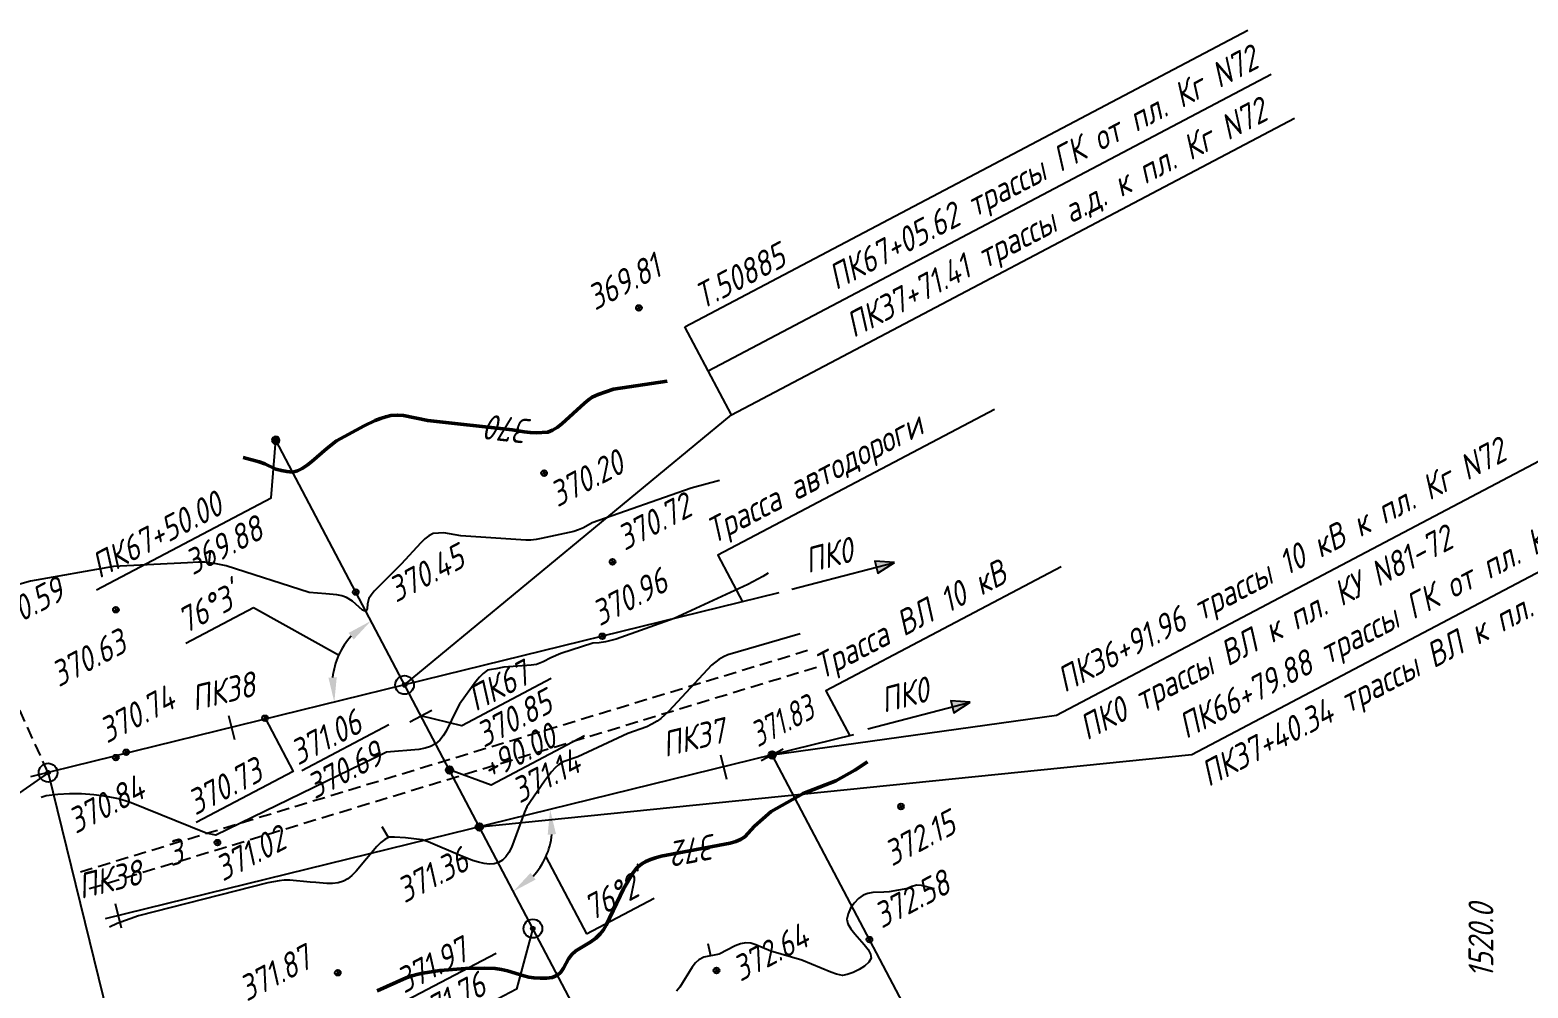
# Model space of a CAD drawing. Extents: x 1519576 to 1520221, y 2185176 to 2185962.
# Drawn here: x 1519767.1 to 1520007.5, y 2185807.9 to 2185961.7 of the extents above; entities that cross this region are included whole.
import ezdxf
from ezdxf.enums import TextEntityAlignment as Align

# ---------------------------------------------------------------- set-up
doc = ezdxf.new("R2010")
doc.units = 0
doc.header["$PDMODE"] = 35
doc.header["$PDSIZE"] = 2
doc.linetypes.add('ИИDash_20_10', pattern=[3, 2, -1])
doc.linetypes.add('ИИHidden', pattern=[3, 2, -1])
for name, color, linetype, lineweight in [('ИИ_ГЕОПУНКТ_025', 7, 'Continuous', 25), ('ИИ_ГЕОСЕТКА_025', 3, 'Continuous', 25), ('ИИ_ОТМЕТКА_025', 7, 'Continuous', 25), ('ИИ_ПИКЕТАЖ_025', 7, 'Continuous', 25), ('ИИ_РАЗМЕР_025', 7, 'Continuous', 25), ('ИИ_РЕЛЬЕФ_025', 34, 'Continuous', 25), ('ИИ_РЕЛЬЕФ_050', 34, 'Continuous', 50), ('ИИ_ТЕКСТ_025', 7, 'Continuous', 25), ('ИИ_ТРАССА_АД_025', 1, 'Continuous', 25), ('ИИ_ТРАССА_ЛЭП_025', 7, 'Continuous', 25), ('ИИ_ТРАССА_ТРУБ_025', 7, 'Continuous', 25), ('ИИ_УГОДЬЯ_025', 7, 'Continuous', 25)]:
    doc.layers.add(name, color=color, linetype=linetype, lineweight=lineweight)
doc.styles.add('VNIPISIMPLEXCUR', font='simplex.shx', dxfattribs={"width": 0.8, "oblique": 15})
doc.dimstyles.new('ИИ-2000-м-dm', dxfattribs={"dimscale": 2, "dimtxt": 2.5, "dimasz": 2.5, "dimexe": 1.25, "dimexo": 0, "dimgap": 1, "dimtad": 1, "dimtoh": 1, "dimzin": 1, "dimdsep": 46, "dimtxsty": 'VNIPISIMPLEXCUR', "dimcen": 2.5, "dimaunit": 1, "dimazin": 0, "dimtfac": 1, "dimtmove": 1, "dimatfit": 2, "dimfxl": 1, "dimarcsym": 0})
doc.dimstyles.new('ИИ-2000-м-dm$2', dxfattribs={"dimscale": 2, "dimtxt": 2.5, "dimasz": 2.5, "dimexe": 1.25, "dimexo": 0, "dimgap": 1, "dimtad": 2, "dimtoh": 1, "dimzin": 1, "dimdsep": 46, "dimtxsty": 'VNIPISIMPLEXCUR', "dimcen": 2.5, "dimaunit": 1, "dimazin": 0, "dimtfac": 1, "dimtmove": 1, "dimatfit": 2, "dimfxl": 1, "dimarcsym": 0})

# ---------------------------------------------------------------- blocks, each defined once
blk = doc.blocks.new('PICKET')
at = {"color": 0, "linetype": 'Continuous', "lineweight": 25}
for p, q in [((-0.23, 0), (0.23, 0)), ((0, 0.23), (0, -0.23))]:
    blk.add_line(p, q, dxfattribs=at)
blk.add_circle((0, 0), 0.23, dxfattribs=at)
at = {"color": 0, "linetype": 'Continuous', "style": 'VNIPISIMPLEXCUR', "oblique": 15, "width": 0.8}
blk.add_attdef('OTMETKA', (1.25, 0.3), '', height=2, dxfattribs=at)
at = {"color": 8, "linetype": 'Continuous', "style": 'VNIPISIMPLEXCUR', "oblique": 15, "width": 0.8, "flags": 1}
blk.add_attdef('NOMER', (1.25, -2.7), '', height=2, dxfattribs=at)
blk = doc.blocks.new('ИИ050052Р')
at = {"linetype": 'Continuous', "lineweight": 25}
h = blk.add_hatch(color=0, dxfattribs=at)
edge = h.paths.add_edge_path()
edge.add_arc((0, 0), 0.15, 0, 360)
at = {"color": 0, "linetype": 'Continuous', "lineweight": 25}
for radius in [0.75, 0.15]:
    blk.add_circle((0, 0), radius, dxfattribs=at)
at = {"color": 0, "linetype": 'Continuous', "style": 'VNIPISIMPLEXCUR', "oblique": 15, "width": 0.8}
for tag, p in [('CENTRE', (1.45, 0.7)), ('HEIGHT', (1.45, -2.7))]:
    blk.add_attdef(tag, p, '', height=2, dxfattribs=at)
for tag, p in [('NUMBER', (-2, -1)), ('STATIONING', (-2, -4.4)), ('ALPHA', (-2, -7.8))]:
    blk.add_attdef(tag, text='', height=2, dxfattribs=at).set_placement(p, align=Align.RIGHT)
at = {"color": 253, "linetype": 'Continuous', "style": 'VNIPISIMPLEXCUR', "oblique": 15, "width": 0.8, "flags": 1}
blk.add_attdef('NOTE', text='', height=1.6, dxfattribs=at).set_placement((-2, -10.8), align=Align.RIGHT)
blk = doc.blocks.new('ИИ15001')
at = {"color": 0, "linetype": 'Continuous', "lineweight": 25}
blk.add_lwpolyline([(0, 1), (0, -1)], dxfattribs=at)
at = {"color": 0, "linetype": 'Continuous', "lineweight": 25, "style": 'VNIPISIMPLEXCUR', "oblique": 15, "width": 0.8}
blk.add_attdef('STATIONING', text='', height=2, dxfattribs=at).set_placement((0, 2), align=Align.CENTER)
at = {"color": 7, "linetype": 'Continuous', "lineweight": 25, "style": 'VNIPISIMPLEXCUR', "oblique": 15, "width": 0.8}
blk.add_attdef('HEIGHT', text='', height=2, dxfattribs=at).set_placement((0, -2), align=Align.TOP_CENTER)
blk = doc.blocks.new('ИИ050052Р2')
at = {"linetype": 'Continuous', "lineweight": 25}
h = blk.add_hatch(color=0, dxfattribs=at)
edge = h.paths.add_edge_path()
edge.add_arc((0, 0), 0.15, 0, 360)
at = {"color": 0, "linetype": 'Continuous', "lineweight": 25}
for radius in [0.75, 0.15]:
    blk.add_circle((0, 0), radius, dxfattribs=at)
at = {"color": 0, "linetype": 'Continuous', "style": 'VNIPISIMPLEXCUR', "oblique": 15, "width": 0.8}
for tag, p in [('CENTRE', (1.45, 0.7)), ('HEIGHT', (1.45, -2.7))]:
    blk.add_attdef(tag, p, '', height=2, dxfattribs=at)
for tag, p in [('NUMBER', (-2, -1)), ('STATIONING1', (-2, -4.4)), ('STATIONING2', (-2, -7.8)), ('ALPHA', (-2, -11.2))]:
    blk.add_attdef(tag, text='', height=2, dxfattribs=at).set_placement(p, align=Align.RIGHT)
at = {"color": 253, "linetype": 'Continuous', "style": 'VNIPISIMPLEXCUR', "oblique": 15, "width": 0.8, "flags": 1}
blk.add_attdef('NOTE', text='', height=1.6, dxfattribs=at).set_placement((-2, -14), align=Align.RIGHT)
blk = doc.blocks.new('*U16')
at = {"color": 0, "linetype": 'ByBlock', "lineweight": -2}
for points in [[(33.3, 6.95), (33.3, 14.95)], [(33.3, 14.95), (84.36, 14.95)], [(33.3, 10.95), (84.36, 10.95)], [(0, 0), (33.3, 6.95)], [(33.3, 6.95), (84.36, 6.95)]]:
    blk.add_lwpolyline(points, dxfattribs=at)
blk = doc.blocks.new('ИИ15002')
at = {"linetype": 'Continuous', "lineweight": 25}
h = blk.add_hatch(color=0, dxfattribs=at)
edge = h.paths.add_edge_path()
edge.add_arc((0, 0), 0.3, 0, 360)
at = {"color": 0, "linetype": 'Continuous', "lineweight": 25}
blk.add_circle((0, 0), 0.3, dxfattribs=at)
at = {"color": 0, "linetype": 'Continuous', "style": 'VNIPISIMPLEXCUR', "oblique": 15, "width": 0.8}
blk.add_attdef('STATIONING', (1, 1.3), '', height=2, rotation=90, dxfattribs=at)
at = {"color": 7, "linetype": 'Continuous', "style": 'VNIPISIMPLEXCUR', "oblique": 15, "width": 0.8}
blk.add_attdef('HEIGHT', text='', height=2, dxfattribs=at).set_placement((0, -1.3), align=Align.TOP_CENTER)
blk = doc.blocks.new('ИИ150022')
at = {"linetype": 'Continuous', "lineweight": 25}
h = blk.add_hatch(color=0, dxfattribs=at)
edge = h.paths.add_edge_path()
edge.add_arc((0, 0), 0.3, 0, 360)
at = {"color": 0, "linetype": 'Continuous', "lineweight": 25}
blk.add_circle((0, 0), 0.3, dxfattribs=at)
at = {"color": 0, "linetype": 'Continuous', "style": 'VNIPISIMPLEXCUR', "oblique": 15, "width": 0.8}
for tag, p in [('STATIONING1', (1, 4.7)), ('STATIONING2', (1, 1.3))]:
    blk.add_attdef(tag, p, '', height=2, dxfattribs=at)
at = {"color": 7, "linetype": 'Continuous', "style": 'VNIPISIMPLEXCUR', "oblique": 15, "width": 0.8}
blk.add_attdef('HEIGHT', text='', height=2, dxfattribs=at).set_placement((0, -1.3), align=Align.TOP_CENTER)
blk = doc.blocks.new('ИИ15008')
at = {"linetype": 'Continuous', "lineweight": 25}
blk.add_hatch(color=0, dxfattribs=at).paths.add_polyline_path([(0, 0), (1.5, -0.5), (1.5, 0.5)])
at = {"color": 0, "linetype": 'Continuous', "lineweight": 25}
blk.add_lwpolyline([(0, 0), (1.5, -0.5), (1.5, 0.5)], close=True, dxfattribs=at)
blk.add_lwpolyline([(8.5, 0), (0, 0)], dxfattribs=at)
blk = doc.blocks.new('*D19')
at = {"layer": 'Defpoints', "color": 0, "transparency": 16777216}
for p in [(1519806.55, 2185895.82), (1519817.95, 2185863.52), (1519827.23, 2185856.55), (1519767.2, 2185841.79), (1519847.82, 2185817.46)]:
    blk.add_point(p, dxfattribs=at)
at = {"layer": 'ИИ_РАЗМЕР_025', "color": 0, "lineweight": -2, "transparency": 16777216}
for p, q in [((1519803.01, 2185868.93), (1519792.15, 2185863.2)), ((1519816.65, 2185861.31), (1519803.01, 2185868.93))]:
    blk.add_line(p, q, dxfattribs=at)
blk.add_arc((1519827.23, 2185856.55), 11.61, 137.6174, 173.9732, dxfattribs=at)
at = {"layer": 'ИИ_РАЗМЕР_025', "color": 0, "transparency": 16777216}
for points in [[(1519818.25, 2185864.9), (1519819.07, 2185863.85), (1519821.82, 2185866.82)], [(1519816.35, 2185857.81), (1519815.02, 2185857.72), (1519815.96, 2185853.78)]]:
    blk.add_solid(points, dxfattribs=at)
at = {"layer": 'ИИ_РАЗМЕР_025', "color": 0, "transparency": 16777216, "insert": (1519795.56, 2185868.83), "char_height": 4, "attachment_point": 5, "rotation": 27.7843, "style": 'VNIPISIMPLEXCUR'}
blk.add_mtext("76°3'", dxfattribs=at)
blk = doc.blocks.new('*D20')
at = {"layer": 'Defpoints', "color": 0, "transparency": 16777216}
for p in [(1519806.55, 2185895.82), (1519899.27, 2185848.53), (1519850.69, 2185831.43), (1519779.19, 2185819.01), (1519847.82, 2185817.46)]:
    blk.add_point(p, dxfattribs=at)
at = {"layer": 'ИИ_РАЗМЕР_025', "color": 0, "lineweight": -2, "transparency": 16777216}
for p, q in [((1519849.9, 2185828.97), (1519856.41, 2185816.61)), ((1519856.41, 2185816.61), (1519867.27, 2185822.34))]:
    blk.add_line(p, q, dxfattribs=at)
blk.add_arc((1519839.23, 2185833.77), 11.7, 317.4577, 354.1257, dxfattribs=at)
at = {"layer": 'ИИ_РАЗМЕР_025', "color": 0, "transparency": 16777216}
for points in [[(1519850.2, 2185832.53), (1519851.53, 2185832.62), (1519850.59, 2185836.56)], [(1519848.26, 2185825.33), (1519847.44, 2185826.39), (1519844.68, 2185823.42)]]:
    blk.add_solid(points, dxfattribs=at)
at = {"layer": 'ИИ_РАЗМЕР_025', "color": 0, "transparency": 16777216, "insert": (1519860.71, 2185822.7), "char_height": 4, "attachment_point": 5, "rotation": 27.7843, "style": 'VNIPISIMPLEXCUR'}
blk.add_mtext("76°2'", dxfattribs=at)
blk = doc.blocks.new('ИИ053296')
at = {"color": 0, "linetype": 'Continuous', "lineweight": 25}
blk.add_lwpolyline([(0, 0), (1, 0)], dxfattribs=at)
blk = doc.blocks.new('*D43')
at = {"layer": 'Defpoints', "color": 0, "transparency": 16777216}
for p in [(1519847.82, 2185817.46), (1519954.78, 2185633.8), (1519934.67, 2185630.07), (1519952.18, 2185619.41), (1519880.47, 2185594.64)]:
    blk.add_point(p, dxfattribs=at)
at = {"layer": 'ИИ_РАЗМЕР_025', "color": 0, "lineweight": -2, "transparency": 16777216}
for p, q in [((1519932.84, 2185642.13), (1519925.35, 2185638.18)), ((1519935.2, 2185633.19), (1519932.84, 2185642.13))]:
    blk.add_line(p, q, dxfattribs=at)
blk.add_arc((1519946.81, 2185629.6), 12.15, 136.7312, 188.8428, dxfattribs=at)
at = {"layer": 'ИИ_РАЗМЕР_025', "color": 0, "transparency": 16777216}
for points in [[(1519937.56, 2185638.46), (1519938.37, 2185637.4), (1519941.15, 2185640.35)], [(1519935.44, 2185627.94), (1519934.17, 2185627.52), (1519936.06, 2185623.93)]]:
    blk.add_solid(points, dxfattribs=at)
at = {"layer": 'ИИ_РАЗМЕР_025', "color": 0, "transparency": 16777216, "insert": (1519927.25, 2185642.57), "char_height": 4, "attachment_point": 5, "rotation": 27.7843, "style": 'VNIPISIMPLEXCUR'}
blk.add_mtext('90°', dxfattribs=at)
blk = doc.blocks.new('*U50')
at = {"color": 0, "linetype": 'ByBlock', "lineweight": -2}
for points in [[(0, 0), (-32.65, -4.07)], [(-32.65, -4.07), (-78, -4.07)], [(-32.65, -4.07), (-32.65, -8.07)], [(-32.65, -8.07), (-78, -8.07)]]:
    blk.add_lwpolyline(points, dxfattribs=at)

msp = doc.modelspace()

# ---------------------------------------------------------------- linework, layer by layer
at = {"layer": 'ИИ_ГЕОПУНКТ_025'}
for points in [[(1519810.737, 2185842.846), (1519824.716, 2185850.211)], [(1519827.546, 2185805.961), (1519841.919, 2185813.534)]]:
    msp.add_lwpolyline(points, dxfattribs=at)
at = {"layer": 'ИИ_ГЕОПУНКТ_025', "elevation": 371.76}
msp.add_lwpolyline([(1519847.82, 2185817.46), (1519845.17, 2185807.739), (1519810.642, 2185789.547)], dxfattribs=at)
at = {"layer": 'ИИ_ОТМЕТКА_025', "elevation": 370.73}
msp.add_lwpolyline([(1519804.839, 2185851.213), (1519809.336, 2185842.679), (1519793.792, 2185834.49)], dxfattribs=at)
at = {"layer": 'ИИ_ПИКЕТАЖ_025'}
msp.add_lwpolyline([(1519886.217, 2185845.319), (1519931.849, 2185851.689), (1520027.272, 2185901.967)], dxfattribs=at)
at = {"layer": 'ИИ_ПИКЕТАЖ_025', "color": 4, "elevation": -1.26}
msp.add_lwpolyline([(1519777.807, 2185871.844), (1519805.85, 2185886.607), (1519806.553, 2185895.816)], dxfattribs=at)
at = {"layer": 'ИИ_ПИКЕТАЖ_025', "elevation": 371.36}
msp.add_lwpolyline([(1519839.23, 2185833.77), (1519953.56, 2185845.388), (1520043.846, 2185892.959)], dxfattribs=at)
at = {"layer": 'ИИ_ПИКЕТАЖ_025', "color": 4}
for points in [[(1519850.781, 2185857.564), (1519836.442, 2185850.009), (1519829.852, 2185851.576)], [(1519856.089, 2185848.382), (1519841.118, 2185840.494), (1519834.435, 2185842.908)]]:
    msp.add_lwpolyline(points, dxfattribs=at)
at = {"layer": 'ИИ_РЕЛЬЕФ_025'}
for points, elevation in [([(1519877.75, 2185889.389), (1519873.233, 2185888.149), (1519857.36, 2185882.562), (1519855.957, 2185881.785), (1519855.152, 2185881.429), (1519854.37, 2185881.182), (1519849.14, 2185880.031), (1519848.349, 2185879.884), (1519847.52, 2185879.793), (1519846.712, 2185879.779), (1519836.245, 2185880.51), (1519835.348, 2185880.632), (1519833.54, 2185880.954), (1519832.667, 2185880.936), (1519831.807, 2185880.833), (1519831.133, 2185880.492), (1519830.485, 2185879.993), (1519829.856, 2185879.379), (1519826.7, 2185875.927), (1519822.977, 2185872.266), (1519822.366, 2185871.597), (1519821.864, 2185870.978), (1519821.495, 2185870.423), (1519821.259, 2185869.548), (1519821.231, 2185868.771), (1519821.026, 2185868.351), (1519820.481, 2185868.545), (1519818.856, 2185870.01), (1519817.904, 2185870.606), (1519817.171, 2185870.835), (1519816.365, 2185870.993), (1519814.61, 2185871.169), (1519811.928, 2185871.383), (1519798.61, 2185875.648), (1519796.996, 2185876), (1519796.251, 2185876.121), (1519795.174, 2185876.231), (1519794.188, 2185876.259), (1519792.39, 2185876.162), (1519780.524, 2185875.571), (1519767.197, 2185873.231), (1519759.428, 2185870.997)], 370.5), ([(1519885.585, 2185874.512), (1519884.697, 2185873.95), (1519882.306, 2185872.691), (1519870.512, 2185867.21), (1519861.205, 2185863.891), (1519859.472, 2185863.476), (1519858.453, 2185863.327), (1519857.446, 2185863.258), (1519852.309, 2185861.598), (1519850.715, 2185860.901), (1519849.458, 2185860.239), (1519848.414, 2185859.811), (1519847.521, 2185859.717), (1519845.41, 2185859.555), (1519843.161, 2185859.383), (1519841.866, 2185859.146), (1519841.174, 2185859.032), (1519840.525, 2185858.932), (1519839.863, 2185858.404), (1519839.257, 2185857.795), (1519838.694, 2185857.124), (1519836.069, 2185853.49), (1519835.612, 2185852.66), (1519833.925, 2185849.148), (1519833.432, 2185848.366), (1519832.867, 2185847.682), (1519832.208, 2185847.122), (1519831.412, 2185846.696), (1519830.516, 2185846.404), (1519829.543, 2185846.216), (1519824.329, 2185845.744), (1519796.935, 2185832.465), (1519795.383, 2185832.775), (1519783.102, 2185837.753), (1519781.304, 2185838.262), (1519779.398, 2185838.644), (1519777.383, 2185838.92), (1519775.417, 2185839.065), (1519773.492, 2185839.081), (1519771.598, 2185838.972), (1519769.728, 2185838.741), (1519768.92, 2185838.512)], 371), ([(1519890.714, 2185864.774), (1519879.118, 2185861.374), (1519878.428, 2185861.083), (1519877.644, 2185860.63), (1519876.467, 2185859.719), (1519869.629, 2185852.323), (1519868.353, 2185851.197), (1519867.743, 2185850.743), (1519866.917, 2185850.237), (1519866.123, 2185849.858), (1519863.059, 2185848.767), (1519855.01, 2185845.045), (1519852.707, 2185844.222), (1519851.925, 2185843.725), (1519851.378, 2185843.228), (1519850.823, 2185842.615), (1519849.698, 2185841.132), (1519846.859, 2185837.016), (1519846.468, 2185836.158), (1519844.403, 2185830.467), (1519843.98, 2185829.669), (1519843.5, 2185828.983), (1519842.948, 2185828.436), (1519842.311, 2185828.051), (1519841.616, 2185827.853), (1519840.842, 2185827.807), (1519840, 2185827.894), (1519839.099, 2185828.093), (1519838.149, 2185828.385), (1519836.148, 2185829.168), (1519831.024, 2185831.357), (1519830.061, 2185831.676), (1519827.407, 2185832.002), (1519825.637, 2185832.103), (1519824.752, 2185832.118), (1519824.09, 2185831.779), (1519823.427, 2185831.266), (1519822.764, 2185830.617), (1519819.443, 2185826.648), (1519818.779, 2185825.975), (1519818.114, 2185825.429), (1519817.448, 2185825.05), (1519816.554, 2185824.777), (1519815.659, 2185824.681), (1519814.763, 2185824.703), (1519812.972, 2185824.864), (1519812.076, 2185824.886), (1519808.834, 2185825.236), (1519807.903, 2185825.219), (1519807.087, 2185825.137), (1519805.278, 2185824.82), (1519784.562, 2185819.484), (1519781.123, 2185818.283), (1519779.898, 2185817.669)], 371.5), ([(1519912.266, 2185823.863), (1519910.162, 2185824.371), (1519909.438, 2185824.421), (1519908.651, 2185824.202), (1519908.013, 2185823.889), (1519905.01, 2185823.344), (1519904.146, 2185823.285), (1519902.378, 2185823.24), (1519901.554, 2185823.109), (1519900.82, 2185822.806), (1519900.096, 2185822.269), (1519899.39, 2185821.559), (1519898.784, 2185820.735), (1519898.392, 2185819.843), (1519898.183, 2185818.964), (1519898.356, 2185818.239), (1519898.83, 2185817.443), (1519899.499, 2185816.604), (1519901.003, 2185814.908), (1519901.626, 2185814.106), (1519902.023, 2185813.372), (1519902.088, 2185812.735), (1519901.734, 2185812.077), (1519901.061, 2185811.452), (1519900.184, 2185810.892), (1519899.218, 2185810.429), (1519898.28, 2185810.094), (1519897.484, 2185809.919), (1519896.544, 2185810.152), (1519895.618, 2185810.45), (1519890.992, 2185812.375), (1519886.02, 2185813.86), (1519883.611, 2185814.869), (1519882.806, 2185815.109), (1519881.998, 2185815.181), (1519881.144, 2185815.023), (1519880.287, 2185814.679), (1519877.709, 2185813.33), (1519875.24, 2185812.853), (1519874.462, 2185812.465), (1519873.908, 2185811.96), (1519873.391, 2185811.287), (1519871.408, 2185808.067), (1519870.859, 2185807.414)], 372.5)]:
    msp.add_lwpolyline(points, dxfattribs=dict(at, elevation=elevation))
at = {"layer": 'ИИ_РЕЛЬЕФ_050'}
for points, elevation in [([(1519869.372, 2185905.297), (1519860.756, 2185904.025), (1519858.279, 2185903.183), (1519857.362, 2185902.73), (1519856.744, 2185902.317), (1519856.092, 2185901.781), (1519852.483, 2185898.447), (1519851.727, 2185897.881), (1519850.971, 2185897.427), (1519850.219, 2185897.117), (1519848.343, 2185897.028), (1519847.397, 2185897.054), (1519846.445, 2185897.153), (1519844.523, 2185897.516), (1519830.963, 2185898.987), (1519827.067, 2185899.774), (1519826.063, 2185899.848), (1519825.024, 2185899.775), (1519824.209, 2185899.599), (1519823.372, 2185899.328), (1519822.515, 2185898.978), (1519820.761, 2185898.11), (1519816.33, 2185895.744), (1519814.752, 2185894.472), (1519812.375, 2185892.402), (1519811.588, 2185891.798), (1519810.806, 2185891.291), (1519810.033, 2185890.914), (1519809.269, 2185890.698), (1519808.367, 2185890.789), (1519807.47, 2185890.953), (1519806.578, 2185891.204), (1519804.812, 2185892.012), (1519803.925, 2185892.345), (1519801.347, 2185893.074)], 370), ([(1519901.532, 2185844.235), (1519899.508, 2185842.868), (1519896.45, 2185841.183), (1519891.178, 2185839.143), (1519886.064, 2185836.264), (1519883.372, 2185833.89), (1519881.81, 2185832.201), (1519881.161, 2185831.742), (1519880.367, 2185831.408), (1519879.455, 2185831.168), (1519868.43, 2185829.055), (1519867.525, 2185828.809), (1519866.692, 2185828.53), (1519865.944, 2185828.211), (1519865.295, 2185827.845), (1519864.475, 2185827.156), (1519863.859, 2185826.371), (1519862.359, 2185823.85), (1519859.599, 2185817.984), (1519859.142, 2185817.264), (1519858.644, 2185816.617), (1519857.935, 2185815.931), (1519857.143, 2185815.359), (1519854.727, 2185813.879), (1519854.065, 2185813.318), (1519853.536, 2185812.631), (1519852.728, 2185811.113), (1519852.3, 2185810.45), (1519851.757, 2185809.962), (1519850.94, 2185809.635), (1519850.017, 2185809.505), (1519849.018, 2185809.505), (1519847.972, 2185809.566), (1519847.183, 2185809.674), (1519846.372, 2185809.874), (1519843.742, 2185810.678), (1519842.776, 2185810.897), (1519841.755, 2185811.034), (1519840.032, 2185811.109), (1519837.031, 2185811.05), (1519832.879, 2185810.715), (1519830.173, 2185810.32), (1519829.429, 2185810.169), (1519828.376, 2185809.878), (1519827.472, 2185809.535), (1519822.857, 2185807.447)], 372)]:
    msp.add_lwpolyline(points, dxfattribs=dict(at, elevation=elevation))
at = {"layer": 'ИИ_ТЕКСТ_025'}
for points in [[(1519921.874, 2185900.743), (1519877.519, 2185877.373), (1519881.465, 2185869.885)], [(1519932.594, 2185875.498), (1519894.848, 2185855.61), (1519898.659, 2185848.377)]]:
    msp.add_lwpolyline(points, dxfattribs=at)
at = {"layer": 'ИИ_ТРАССА_АД_025', "color": 1, "linetype": 'ИИHidden', "flags": 128}
msp.add_lwpolyline([(1519770.029, 2185842.478), (1519757.719, 2185869.598), (1519757.536, 2185870.001)], dxfattribs=at)
at = {"layer": 'ИИ_ТРАССА_АД_025'}
msp.add_lwpolyline([(1519887.27, 2185871.313), (1519827.23, 2185856.55), (1519767.196, 2185841.786)], dxfattribs=at)
msp.add_lwpolyline([(1519770.029, 2185842.478), (1519784.01, 2185785.604, 0.0610615), (1519794.816, 2185757.157), (1519880.469, 2185594.638)], format="xyb", dxfattribs=at)
at = {"layer": 'ИИ_ТРАССА_ЛЭП_025'}
msp.add_lwpolyline([(1519899.27, 2185848.528), (1519779.19, 2185819.012)], dxfattribs=at)
at = {"layer": 'ИИ_ТРАССА_ЛЭП_025', "elevation": 1.459}
msp.add_lwpolyline([(1519975.819, 2185675.276), (1519886.217, 2185845.319)], dxfattribs=at)
at = {"layer": 'ИИ_ТРАССА_ТРУБ_025', "color": 4}
msp.add_lwpolyline([(1519657.402, 2185386.805), (1519684.31, 2185400.98), (1519807.96, 2185466.13), (1519984.05, 2185558.95), (1519952.18, 2185619.41), (1519847.82, 2185817.46), (1519806.553, 2185895.816)], dxfattribs=at)
at = {"layer": 'ИИ_УГОДЬЯ_025', "linetype": 'ИИDash_20_10', "flags": 128}
for points in [[(1519775.209, 2185826.572), (1519892.085, 2185862.171)], [(1519776.632, 2185823.869), (1519893.508, 2185859.468)]]:
    msp.add_lwpolyline(points, dxfattribs=at)

# ---------------------------------------------------------------- block references
at = {"layer": 'ИИ_ГЕОПУНКТ_025', "xscale": 2, "yscale": 2, "zscale": 2}
for name, p, rotation in [('*U16', (1519827.23, 2185856.55), 27.78444444444445), ('*U50', (1519770.029, 2185842.478, 370.64), 27.78431639694339)]:
    msp.add_blockref(name, p, dxfattribs=dict(at, rotation=rotation))
at = {"layer": 'ИИ_ГЕОПУНКТ_025'}
ref = msp.add_blockref('ИИ050052Р2', (1519827.23, 2185856.55, 370.69), dxfattribs=dict(at, xscale=2, yscale=2, zscale=2, rotation=27.78444444444445))
ref.add_attrib('NUMBER', 'Т.50885', dxfattribs={"layer": '0', "color": 0, "linetype": 'Continuous', "height": 4, "rotation": 27.78444, "style": 'VNIPISIMPLEXCUR', "oblique": 15, "width": 0.8}).set_placement((1519888.755, 2185924.004), align=Align.RIGHT)
ref.add_attrib('CENTRE', '371.06', (1519810.117, 2185843.559), dxfattribs={"layer": '0', "color": 0, "linetype": 'Continuous', "height": 4, "rotation": 27.78444, "style": 'VNIPISIMPLEXCUR', "oblique": 15, "width": 0.8})
ref.add_attrib('HEIGHT', '370.69', (1519812.774, 2185838.129), dxfattribs={"layer": '0', "color": 0, "linetype": 'Continuous', "height": 4, "rotation": 27.78444, "style": 'VNIPISIMPLEXCUR', "oblique": 15, "width": 0.8})
ref.add_attrib('STATIONING1', 'ПК67+05.62 трассы ГК от пл. Кг N72', dxfattribs={"layer": '0', "color": 0, "linetype": 'Continuous', "height": 4, "rotation": 27.78444, "style": 'VNIPISIMPLEXCUR', "oblique": 15, "width": 0.8}).set_placement((1519964.559, 2185955.714), align=Align.RIGHT)
ref.add_attrib('STATIONING2', 'ПК37+71.41 трассы а.д. к пл. Кг N72', dxfattribs={"layer": '0', "color": 0, "linetype": 'Continuous', "height": 4, "rotation": 27.78444, "style": 'VNIPISIMPLEXCUR', "oblique": 15, "width": 0.8}).set_placement((1519966.004, 2185947.326), align=Align.RIGHT)
ref = msp.add_blockref('ИИ050052Р', (1519770.029, 2185842.478, 370.64), dxfattribs=dict(at, xscale=2, yscale=2, zscale=2, rotation=27.78444444444445))
ref.add_attrib('NUMBER', 'Т.59799А', dxfattribs={"layer": '0', "color": 0, "linetype": 'Continuous', "height": 4, "rotation": 27.78444, "style": 'VNIPISIMPLEXCUR', "oblique": 15, "width": 0.8}).set_placement((1519654.595, 2185774.847), align=Align.RIGHT)
ref.add_attrib('CENTRE', '371.05', (1519655.669, 2185782.185), dxfattribs={"layer": '0', "color": 0, "linetype": 'Continuous', "height": 4, "rotation": 27.78444, "style": 'VNIPISIMPLEXCUR', "oblique": 15, "width": 0.8})
ref.add_attrib('HEIGHT', '370.64', (1519657.312, 2185776.206), dxfattribs={"layer": '0', "color": 0, "linetype": 'Continuous', "height": 4, "rotation": 27.78444, "style": 'VNIPISIMPLEXCUR', "oblique": 15, "width": 0.8})
ref.add_attrib('STATIONING', 'ПК0 трассы а.д. к пл. КУ N65-72', dxfattribs={"layer": '0', "color": 0, "linetype": 'Continuous', "height": 4, "rotation": 27.78444, "style": 'VNIPISIMPLEXCUR', "oblique": 15, "width": 0.8}).set_placement((1519716.242, 2185798.211), align=Align.RIGHT)
ref = msp.add_blockref('ИИ050052Р', (1519847.82, 2185817.46, 371.76), dxfattribs=dict(at, xscale=2, yscale=2, zscale=2, rotation=27.78444444444445))
ref.add_attrib('NUMBER', 'Т.50742', dxfattribs={"layer": '0', "color": 0, "linetype": 'Continuous', "height": 4, "rotation": 27.78444, "style": 'VNIPISIMPLEXCUR', "oblique": 15, "width": 0.8}).set_placement((1519826.351, 2185799.877), align=Align.RIGHT)
ref.add_attrib('CENTRE', '371.97', (1519827.117, 2185806.95), dxfattribs={"layer": '0', "color": 0, "linetype": 'Continuous', "height": 4, "rotation": 27.78444, "style": 'VNIPISIMPLEXCUR', "oblique": 15, "width": 0.8})
ref.add_attrib('HEIGHT', '371.76', (1519829.975, 2185801.438), dxfattribs={"layer": '0', "color": 0, "linetype": 'Continuous', "height": 4, "rotation": 27.78444, "style": 'VNIPISIMPLEXCUR', "oblique": 15, "width": 0.8})
ref.add_attrib('STATIONING', 'ПК66+61.44', dxfattribs={"layer": '0', "color": 0, "linetype": 'Continuous', "height": 4, "rotation": 27.78444, "style": 'VNIPISIMPLEXCUR', "oblique": 15, "width": 0.8}).set_placement((1519838.476, 2185798.139), align=Align.RIGHT)
at = {"layer": 'ИИ_ОТМЕТКА_025'}
ref = msp.add_blockref('PICKET', (1519864.84, 2185917.05, 369.81), dxfattribs=dict(at, xscale=2, yscale=2, zscale=2, rotation=27.78444444444445))
ref.add_attrib('OTMETKA', '369.81', (1519857.773, 2185916.562, 369.81), dxfattribs={"layer": '0', "color": 0, "linetype": 'Continuous', "height": 4, "rotation": 27.78444, "style": 'VNIPISIMPLEXCUR', "oblique": 15, "width": 0.8})
ref = msp.add_blockref('PICKET', (1519849.62, 2185890.54, 370.2), dxfattribs=dict(at, xscale=2, yscale=2, zscale=2, rotation=27.78444444444445))
ref.add_attrib('OTMETKA', '370.20', (1519851.75, 2185884.987, 370.2), dxfattribs={"layer": '0', "color": 0, "linetype": 'Continuous', "height": 4, "rotation": 27.78444, "style": 'VNIPISIMPLEXCUR', "oblique": 15, "width": 0.8})
at = {"layer": 'ИИ_ОТМЕТКА_025', "xscale": 2, "yscale": 2, "zscale": 2}
for p, rotation, values in [((1519860.61, 2185876.31, 370.72), 27.78444444444445, {'OTMETKA': '370.72'}), ((1519901.829, 2185815.691, 372.58), 27.78431639694339, {'OTMETKA': '372.58'})]:
    msp.add_blockref('PICKET', p, dxfattribs=dict(at, rotation=rotation)).add_auto_attribs(values)
at = {"layer": 'ИИ_ОТМЕТКА_025'}
ref = msp.add_blockref('PICKET', (1519819.394, 2185871.457, 370.45), dxfattribs=dict(at, xscale=2, yscale=2, zscale=2, rotation=27.78444444444445))
ref.add_attrib('OTMETKA', '370.45', (1519825.835, 2185869.681, 370.45), dxfattribs={"layer": '0', "color": 0, "linetype": 'Continuous', "height": 4, "rotation": 27.78444, "style": 'VNIPISIMPLEXCUR', "oblique": 15, "width": 0.8})
ref = msp.add_blockref('PICKET', (1519858.971, 2185864.373, 370.96), dxfattribs=dict(at, xscale=2, yscale=2, zscale=2, rotation=27.78444444444445))
ref.add_attrib('OTMETKA', '370.96', (1519858.515, 2185865.888, 370.96), dxfattribs={"layer": '0', "color": 0, "linetype": 'Continuous', "height": 4, "rotation": 27.78444, "style": 'VNIPISIMPLEXCUR', "oblique": 15, "width": 0.8})
ref = msp.add_blockref('PICKET', (1519755.76, 2185865.17, 370.59), dxfattribs=dict(at, xscale=2, yscale=2, zscale=2, rotation=27.78444444444445))
ref.add_attrib('OTMETKA', '370.59', (1519761.593, 2185864.431, 370.59), dxfattribs={"layer": '0', "color": 0, "linetype": 'Continuous', "height": 4, "rotation": 27.78444, "style": 'VNIPISIMPLEXCUR', "oblique": 15, "width": 0.8})
ref = msp.add_blockref('PICKET', (1519780.92, 2185868.63, 370.63), dxfattribs=dict(at, xscale=2, yscale=2, zscale=2, rotation=27.78444444444445))
ref.add_attrib('OTMETKA', '370.63', (1519771.716, 2185856.12, 370.63), dxfattribs={"layer": '0', "color": 0, "linetype": 'Continuous', "height": 4, "rotation": 27.78444, "style": 'VNIPISIMPLEXCUR', "oblique": 15, "width": 0.8})
ref = msp.add_blockref('PICKET', (1519782.567, 2185845.76, 370.74), dxfattribs=dict(at, xscale=2, yscale=2, zscale=2, rotation=27.78444444444445))
ref.add_attrib('OTMETKA', '370.74', (1519779.448, 2185847.089, 370.74), dxfattribs={"layer": '0', "color": 0, "linetype": 'Continuous', "height": 4, "rotation": 27.78444, "style": 'VNIPISIMPLEXCUR', "oblique": 15, "width": 0.8})
ref = msp.add_blockref('PICKET', (1519804.839, 2185851.213, 370.73), dxfattribs=dict(at, xscale=2, yscale=2, zscale=2, rotation=27.78444444444445))
ref.add_attrib('OTMETKA', '370.73', (1519793.626, 2185835.535, 370.73), dxfattribs={"layer": '0', "color": 0, "linetype": 'Continuous', "height": 4, "rotation": 27.78444, "style": 'VNIPISIMPLEXCUR', "oblique": 15, "width": 0.8})
ref = msp.add_blockref('PICKET', (1519780.899, 2185844.906, 370.84), dxfattribs=dict(at, xscale=2, yscale=2, zscale=2, rotation=27.78444444444445))
ref.add_attrib('OTMETKA', '370.84', (1519774.422, 2185832.564, 370.84), dxfattribs={"layer": '0', "color": 0, "linetype": 'Continuous', "height": 4, "rotation": 27.78444, "style": 'VNIPISIMPLEXCUR', "oblique": 15, "width": 0.8})
ref = msp.add_blockref('PICKET', (1519906.89, 2185837.05, 372.15), dxfattribs=dict(at, xscale=2, yscale=2, zscale=2, rotation=27.78444444444445))
ref.add_attrib('OTMETKA', '372.15', (1519905.413, 2185827.361, 372.15), dxfattribs={"layer": '0', "color": 0, "linetype": 'Continuous', "height": 4, "rotation": 27.78444, "style": 'VNIPISIMPLEXCUR', "oblique": 15, "width": 0.8})
ref = msp.add_blockref('PICKET', (1519797.194, 2185831.259, 371.02), dxfattribs=dict(at, xscale=2, yscale=2, zscale=2, rotation=27.78444444444445))
ref.add_attrib('OTMETKA', '371.02', (1519798.06, 2185824.949, -48.001), dxfattribs={"layer": '0', "color": 0, "height": 4, "rotation": 27.78444, "style": 'VNIPISIMPLEXCUR', "oblique": 15, "width": 0.8})
ref = msp.add_blockref('PICKET', (1519877.286, 2185810.731, 372.64), dxfattribs=dict(at, xscale=2, yscale=2, zscale=2, rotation=27.78444444444445))
ref.add_attrib('OTMETKA', '372.64', (1519881.096, 2185808.86, 372.64), dxfattribs={"layer": '0', "color": 0, "linetype": 'Continuous', "height": 4, "rotation": 27.78444, "style": 'VNIPISIMPLEXCUR', "oblique": 15, "width": 0.8})
ref = msp.add_blockref('PICKET', (1519816.51, 2185810.37, 371.87), dxfattribs=dict(at, xscale=2, yscale=2, zscale=2, rotation=27.78444444444445))
ref.add_attrib('OTMETKA', '371.87', (1519801.884, 2185805.673, 371.87), dxfattribs={"layer": '0', "color": 0, "linetype": 'Continuous', "height": 4, "rotation": 27.78444, "style": 'VNIPISIMPLEXCUR', "oblique": 15, "width": 0.8})
at = {"layer": 'ИИ_ПИКЕТАЖ_025', "color": 4}
ref = msp.add_blockref('ИИ15002', (1519806.553, 2185895.816, 369.88), dxfattribs=dict(at, xscale=-2, yscale=2, zscale=2, rotation=27.7639497839456))
ref.add_attrib('STATIONING', 'ПК67+50.00', (1519778.223, 2185873.541, 369.88), dxfattribs={"layer": '0', "color": 0, "linetype": 'Continuous', "height": 4, "rotation": 27.76382, "style": 'VNIPISIMPLEXCUR', "oblique": 15, "width": 0.8})
ref.add_attrib('HEIGHT', '369.88', dxfattribs={"layer": '0', "color": 7, "linetype": 'Continuous', "height": 4, "rotation": 27.76395, "style": 'VNIPISIMPLEXCUR', "oblique": 15, "width": 0.8}).set_placement((1519797.191, 2185880.698, 369.88), align=Align.TOP_CENTER)
at = {"layer": 'ИИ_ПИКЕТАЖ_025'}
ref = msp.add_blockref('ИИ150022', (1519886.217, 2185845.319, 371.83), dxfattribs=dict(at, xscale=2, yscale=2, zscale=2, rotation=27.78431639694339))
ref.add_attrib('STATIONING1', 'ПК36+91.96 трассы 10 кВ к пл. Кг N72', (1519933.137, 2185855.238, 371.83), dxfattribs={"layer": '0', "color": 0, "linetype": 'Continuous', "height": 4, "rotation": 27.78432, "style": 'VNIPISIMPLEXCUR', "oblique": 15, "width": 0.8})
ref.add_attrib('STATIONING2', 'ПК0 трассы ВЛ к пл. КУ N81-72', (1519936.735, 2185847.573, 371.83), dxfattribs={"layer": '0', "color": 0, "linetype": 'Continuous', "height": 4, "rotation": 27.78432, "style": 'VNIPISIMPLEXCUR', "oblique": 15, "width": 0.8})
ref.add_attrib('HEIGHT', '371.83', dxfattribs={"layer": '0', "color": 7, "linetype": 'Continuous', "height": 4, "rotation": 27.78432, "style": 'VNIPISIMPLEXCUR', "oblique": 15, "width": 0.7}).set_placement((1519886.75, 2185852.502, 371.83), align=Align.TOP_CENTER)
ref = msp.add_blockref('ИИ150022', (1519839.23, 2185833.77, 371.36), dxfattribs=dict(at, xscale=2, yscale=2, zscale=2, rotation=27.78431639694339))
ref.add_attrib('STATIONING1', 'ПК66+79.88 трассы ГК от пл. Кг N72', (1519952.643, 2185847.806), dxfattribs={"layer": '0', "color": 0, "linetype": 'Continuous', "height": 4, "rotation": 27.78432, "style": 'VNIPISIMPLEXCUR', "oblique": 15, "width": 0.8})
ref.add_attrib('STATIONING2', 'ПК37+40.34 трассы ВЛ к пл. Кг N72', (1519956.241, 2185840.141), dxfattribs={"layer": '0', "color": 0, "linetype": 'Continuous', "height": 4, "rotation": 27.78432, "style": 'VNIPISIMPLEXCUR', "oblique": 15, "width": 0.8})
ref.add_attrib('HEIGHT', '371.36', dxfattribs={"layer": '0', "color": 7, "linetype": 'Continuous', "height": 4, "rotation": 27.78432, "style": 'VNIPISIMPLEXCUR', "oblique": 15, "width": 0.8}).set_placement((1519830.686, 2185827.8, 371.36), align=Align.TOP_CENTER)
at = {"layer": 'ИИ_ПИКЕТАЖ_025', "color": 4}
ref = msp.add_blockref('ИИ15001', (1519829.852, 2185851.576, 370.85), dxfattribs=dict(at, xscale=2, yscale=2, zscale=2, rotation=117.7740999999999))
ref.add_attrib('STATIONING', 'ПК67', dxfattribs={"layer": '0', "color": 0, "linetype": 'Continuous', "lineweight": 25, "height": 4, "rotation": 27.78444, "style": 'VNIPISIMPLEXCUR', "oblique": 15, "width": 0.8}).set_placement((1519843.157, 2185854.588), align=Align.CENTER)
ref.add_attrib('HEIGHT', '370.85', dxfattribs={"layer": '0', "color": 7, "linetype": 'Continuous', "lineweight": 25, "height": 4, "rotation": 27.78444, "style": 'VNIPISIMPLEXCUR', "oblique": 15, "width": 0.8}).set_placement((1519843.763, 2185852.948), align=Align.TOP_CENTER)
at = {"layer": 'ИИ_ПИКЕТАЖ_025', "color": 1, "xscale": 2, "yscale": 2, "zscale": 2, "rotation": 13.81639999999997}
msp.add_blockref('ИИ15001', (1519799.469, 2185849.723), dxfattribs=at).add_auto_attribs({'STATIONING': 'ПК38'})
at = {"layer": 'ИИ_ПИКЕТАЖ_025', "color": 4}
ref = msp.add_blockref('ИИ15002', (1519834.435, 2185842.908, 371.14), dxfattribs=dict(at, xscale=2, yscale=2, zscale=2, rotation=27.78431639694339))
ref.add_attrib('STATIONING', '+90.00', (1519840.841, 2185841.067, 371.14), dxfattribs={"layer": '0', "color": 0, "linetype": 'Continuous', "height": 4, "rotation": 27.78444, "style": 'VNIPISIMPLEXCUR', "oblique": 15, "width": 0.8})
ref.add_attrib('HEIGHT', '371.14', dxfattribs={"layer": '0', "color": 7, "linetype": 'Continuous', "height": 4, "rotation": 27.78432, "style": 'VNIPISIMPLEXCUR', "oblique": 15, "width": 0.8}).set_placement((1519848.896, 2185843.673, 371.14), align=Align.TOP_CENTER)
at = {"layer": 'ИИ_ПИКЕТАЖ_025'}
ref = msp.add_blockref('ИИ15001', (1519878.408, 2185843.4), dxfattribs=dict(at, xscale=2, yscale=2, zscale=2, rotation=13.80929999999999))
ref.add_attrib('STATIONING', 'ПК37', dxfattribs={"layer": '0', "color": 0, "linetype": 'Continuous', "lineweight": 25, "height": 4, "rotation": 13.8093, "style": 'VNIPISIMPLEXCUR', "oblique": 15, "width": 0.8}).set_placement((1519873.991, 2185846.173), align=Align.CENTER)
at = {"layer": 'ИИ_ПИКЕТАЖ_025', "xscale": 2, "yscale": 2, "zscale": 2, "rotation": 297.7864000569434}
msp.add_blockref('ИИ15001', (1519886.217, 2185845.319), dxfattribs=at)
at = {"layer": 'ИИ_ПИКЕТАЖ_025', "xscale": 2, "yscale": 2, "zscale": 2, "rotation": 13.80929999999999}
msp.add_blockref('ИИ15001', (1519781.298, 2185819.531), dxfattribs=at).add_auto_attribs({'STATIONING': 'ПК38'})
at = {"layer": 'ИИ_РЕЛЬЕФ_025', "xscale": 2, "yscale": 2, "zscale": 2}
for p, rotation in [((1519795.904, 2185876.157, 370.5), 85.29735273694342), ((1519824.669, 2185832.075, 371.5), 120.8051443569434), ((1519876.353, 2185813.068, 372.5), 100.9152385669434)]:
    msp.add_blockref('ИИ053296', p, dxfattribs=dict(at, rotation=rotation))
at = {"layer": 'ИИ_ТЕКСТ_025', "xscale": 1.999999999999998, "yscale": 1.999999999999998, "zscale": 1.999999999999998, "rotation": 194.6652416136583}
for p in [(1519905.829, 2185876.228), (1519918.018, 2185853.817)]:
    msp.add_blockref('ИИ15008', p, dxfattribs=at)

# ---------------------------------------------------------------- texts
at = {"layer": 'ИИ_ГЕОСЕТКА_025', "color": 7, "style": 'VNIPISIMPLEXCUR', "oblique": 15, "width": 0.8}
msp.add_text('1520.0', height=4, rotation=90, dxfattribs=at).set_placement((1520001.952, 2185809.525))
at = {"layer": 'ИИ_РЕЛЬЕФ_025', "style": 'VNIPISIMPLEXCUR', "oblique": 15, "width": 0.8}
for s, rotation, p in [('370', 173.80853, (1519844.171, 2185897.554, 370)), ('372', 190.85243, (1519873.985, 2185830.12, 372))]:
    msp.add_text(s, height=4, rotation=rotation, dxfattribs=at).set_placement(p, align=Align.MIDDLE)
at = {"layer": 'ИИ_ТЕКСТ_025', "style": 'VNIPISIMPLEXCUR', "oblique": 15, "width": 0.8}
for s, rotation, p in [('Трасса автодороги', 27.78444, (1519876.871, 2185879.135)), ('ПК0', 14.66532, (1519891.941, 2185874.446)), ('Трасса ВЛ 10 кВ', 27.78444, (1519894.2, 2185857.371)), ('ПК0', 14.66532, (1519904.13, 2185852.036)), ('3', 15.82951, (1519789.744, 2185827.42))]:
    msp.add_text(s, height=4, rotation=rotation, dxfattribs=at).set_placement(p)

# ---------------------------------------------------------------- dimensions: what is measured, and where the dimension line sits
at = {"layer": 'ИИ_РАЗМЕР_025'}
for base, line1, line2, dimstyle, override, picture, middle in [((1519817.947, 2185863.517), ((1519847.82, 2185817.46), (1519806.553, 2185895.816)), ((1519827.23, 2185856.55), (1519767.196, 2185841.786)), 'ИИ-2000-м-dm', {"dimtxt": 2, "dimasz": 2, "dimgap": 0.5}, '*D19', (1519795.563, 2185868.825)), ((1519850.695, 2185831.43), ((1519899.27, 2185848.528), (1519779.19, 2185819.012)), ((1519847.82, 2185817.46), (1519806.553, 2185895.816)), 'ИИ-2000-м-dm', {"dimtxt": 2, "dimasz": 2, "dimgap": 0.5}, '*D20', (1519860.708, 2185822.701)), ((1519934.668, 2185630.067), ((1519952.18, 2185619.41), (1519847.82, 2185817.46)), ((1519880.469, 2185594.638), (1519954.78, 2185633.797)), 'ИИ-2000-м-dm$2', {"dimtxt": 2, "dimasz": 2, "dimgap": 0.5, "dimtad": 1, "dimadec": 0}, '*D43', (1519927.253, 2185642.575))]:
    dim = msp.add_angular_dim_2l(base=base, line1=line1, line2=line2, dimstyle=dimstyle, override=override, dxfattribs=at)
    dim.commit()
    dim.dimension.update_dxf_attribs({"geometry": picture, "text_midpoint": middle, "dimtype": 162})

doc.saveas('drawing.dxf')
